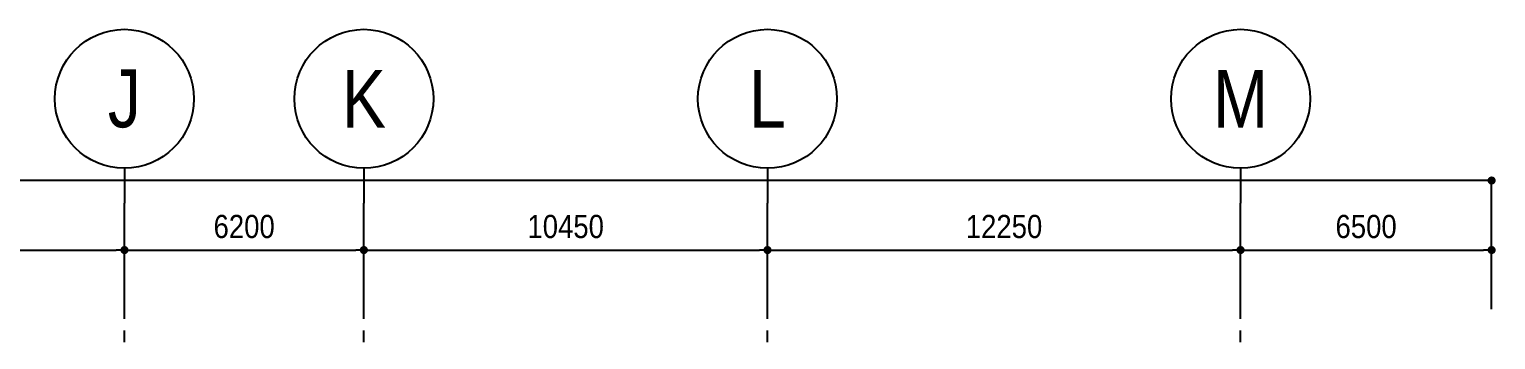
# Model space of a CAD drawing. Header units: millimetres. Extents: x 397144 to 10081729, y 99180 to 1327802.
# Drawn here: x 5018078 to 5056045, y 634426 to 642463 of the extents above; entities that cross this region are included whole.
import ezdxf
from ezdxf.enums import TextEntityAlignment as Align

# ---------------------------------------------------------------- set-up
doc = ezdxf.new("R2010")
doc.units = ezdxf.units.MM
doc.header["$PDSIZE"] = -10
doc.linetypes.add('CHG_XX_Luoi truc$0$MB_Luoi truc$0$Center101', pattern=[13, 10, -1, 1, -1])
doc.layers.get('0').update_dxf_attribs({"linetype": 'CONTINUOUS'})
doc.layers.get('Defpoints').update_dxf_attribs({"color": 12, "linetype": 'CONTINUOUS'})
doc.layers.add('CHG_XX_Cot_Tang 1$0$MB_Luoi truc$0$Dim 300', color=1, linetype='CONTINUOUS', lineweight=5)
doc.layers.add('CHG_XX_Cot_Tang 1$0$NS-Pier', color=150, linetype='CONTINUOUS', lineweight=9)
for name, color, linetype in [("CHG_XX_Damsan_Tang 1_-0.150$0$'S_General_Hatch_8", 8, 'CONTINUOUS'), ('CHG_XX_Luoi truc$0$Grid', 34, 'CONTINUOUS'), ('CHG_XX_Luoi truc$0$Grid Line', 8, 'CHG_XX_Luoi truc$0$MB_Luoi truc$0$Center101'), ('dim', 1, 'CONTINUOUS')]:
    doc.layers.add(name, color=color, linetype=linetype)
doc.styles.add('CHG_XX_Cot_Tang 1$0$MB_Luoi truc$0$Arial_C', font='arial.ttf', dxfattribs={"width": 0.85})
doc.styles.add('CHG_XX_Luoi truc$0$MB_Luoi truc$0$Grid A-F$0$VNI-HelveCB', font='VHELVCB_0.TTF')
doc.dimstyles.new('CHG_XX_Cot_Tang 1$0$MB_Luoi truc$0$Dim 300 (A1-A2)', dxfattribs={"dimscale": 300, "dimtxt": 2, "dimasz": 0.7, "dimexe": 0, "dimexo": 1, "dimgap": 1, "dimtad": 1, "dimdec": 0, "dimzin": 12, "dimdsep": 46, "dimtxsty": 'CHG_XX_Cot_Tang 1$0$MB_Luoi truc$0$Arial_C', "dimblk": 'CHG_XX_Cot_Tang 1$0$MB_Luoi truc$0$_Dot', "dimcen": 1, "dimclrd": 256, "dimclre": 256, "dimclrt": 3, "dimadec": 0, "dimazin": 0, "dimtfac": 1, "dimtdec": 0, "dimtix": 1, "dimtmove": 2, "dimatfit": 3, "dimldrblk": 'CHG_XX_Cot_Tang 1$0$MB_Luoi truc$0$HTT Arrow 30', "dimfxl": 1, "dimtolj": 1, "dimtzin": 0, "dimarcsym": 0})

# ---------------------------------------------------------------- blocks, each defined once
blk = doc.blocks.new('CHG_XX_Cot_Tang 1$0$MB_Luoi truc$0$_Dot')
at = {"color": 0, "linetype": 'ByBlock', "lineweight": -2}
blk.add_line((-0.5, 0), (-1, 0), dxfattribs=at)
at = {"color": 0, "linetype": 'ByBlock', "const_width": 0.5}
blk.add_lwpolyline([(-0.25, 0, 1), (0.25, 0, 1)], format="xyb", close=True, dxfattribs=at)
blk = doc.blocks.new('*D819')
at = {"layer": 'CHG_XX_Cot_Tang 1$0$MB_Luoi truc$0$Dim 300', "lineweight": -2, "transparency": 16777216}
for p, q in [((61150, 166908), (61150, 168437)), ((61360, 168437), (70440, 168437)), ((70650, 166908), (70650, 168437))]:
    blk.add_line(p, q, dxfattribs=at)
at = {"layer": 'Defpoints', "color": 0, "transparency": 16777216}
for p in [(70650, 168437), (61150, 166608), (70650, 166608)]:
    blk.add_point(p, dxfattribs=at)
at = {"layer": 'CHG_XX_Cot_Tang 1$0$MB_Luoi truc$0$Dim 300', "lineweight": -2, "transparency": 16777216, "xscale": 210, "yscale": 210, "zscale": 210, "rotation": 180}
blk.add_blockref('CHG_XX_Cot_Tang 1$0$MB_Luoi truc$0$_Dot', (61150, 168437), dxfattribs=at)
at = {"layer": 'CHG_XX_Cot_Tang 1$0$MB_Luoi truc$0$Dim 300', "lineweight": -2, "transparency": 16777216, "xscale": 210, "yscale": 210, "zscale": 210}
blk.add_blockref('CHG_XX_Cot_Tang 1$0$MB_Luoi truc$0$_Dot', (70650, 168437), dxfattribs=at)
at = {"layer": 'CHG_XX_Cot_Tang 1$0$MB_Luoi truc$0$Dim 300', "color": 3, "transparency": 16777216, "insert": (65900, 169043), "char_height": 600, "attachment_point": 5, "style": 'CHG_XX_Cot_Tang 1$0$MB_Luoi truc$0$Arial_C'}
blk.add_mtext('\\A1;9500', dxfattribs=at)
blk = doc.blocks.new('CHG_XX_Cot_Tang 1$0$MB_Luoi truc$0$HTT Arrow 30')
blk.add_hatch(color=256).paths.add_polyline_path([(-2.5, 0.375), (-2.5, -0.375), (0, 0)])
at = {"color": 0, "linetype": 'ByBlock', "lineweight": -2}
for p, q in [((0, 0), (-2.5, 0.375)), ((-2.5, -0.375), (-2.5, 0.375)), ((0, 0), (-2.5, -0.375))]:
    blk.add_line(p, q, dxfattribs=at)
blk = doc.blocks.new('*D820')
at = {"layer": 'CHG_XX_Cot_Tang 1$0$MB_Luoi truc$0$Dim 300', "lineweight": -2, "transparency": 16777216}
for p, q in [((70650, 166908), (70650, 168437)), ((70860, 168437), (76640, 168437)), ((76850, 166908), (76850, 168437))]:
    blk.add_line(p, q, dxfattribs=at)
at = {"layer": 'Defpoints', "color": 0, "transparency": 16777216}
for p in [(76850, 168437), (70650, 166608), (76850, 166608)]:
    blk.add_point(p, dxfattribs=at)
at = {"layer": 'CHG_XX_Cot_Tang 1$0$MB_Luoi truc$0$Dim 300', "lineweight": -2, "transparency": 16777216, "xscale": 210, "yscale": 210, "zscale": 210, "rotation": 180}
blk.add_blockref('CHG_XX_Cot_Tang 1$0$MB_Luoi truc$0$_Dot', (70650, 168437), dxfattribs=at)
at = {"layer": 'CHG_XX_Cot_Tang 1$0$MB_Luoi truc$0$Dim 300', "lineweight": -2, "transparency": 16777216, "xscale": 210, "yscale": 210, "zscale": 210}
blk.add_blockref('CHG_XX_Cot_Tang 1$0$MB_Luoi truc$0$_Dot', (76850, 168437), dxfattribs=at)
at = {"layer": 'CHG_XX_Cot_Tang 1$0$MB_Luoi truc$0$Dim 300', "color": 3, "transparency": 16777216, "insert": (73750, 169043), "char_height": 600, "attachment_point": 5, "style": 'CHG_XX_Cot_Tang 1$0$MB_Luoi truc$0$Arial_C'}
blk.add_mtext('\\A1;6200', dxfattribs=at)
blk = doc.blocks.new('*D821')
at = {"layer": 'CHG_XX_Cot_Tang 1$0$MB_Luoi truc$0$Dim 300', "lineweight": -2, "transparency": 16777216}
for p, q in [((76850, 166908), (76850, 168437)), ((77060, 168437), (87090, 168437)), ((87300, 166908), (87300, 168437))]:
    blk.add_line(p, q, dxfattribs=at)
at = {"layer": 'Defpoints', "color": 0, "transparency": 16777216}
for p in [(87300, 168437), (76850, 166608), (87300, 166608)]:
    blk.add_point(p, dxfattribs=at)
at = {"layer": 'CHG_XX_Cot_Tang 1$0$MB_Luoi truc$0$Dim 300', "lineweight": -2, "transparency": 16777216, "xscale": 210, "yscale": 210, "zscale": 210, "rotation": 180}
blk.add_blockref('CHG_XX_Cot_Tang 1$0$MB_Luoi truc$0$_Dot', (76850, 168437), dxfattribs=at)
at = {"layer": 'CHG_XX_Cot_Tang 1$0$MB_Luoi truc$0$Dim 300', "lineweight": -2, "transparency": 16777216, "xscale": 210, "yscale": 210, "zscale": 210}
blk.add_blockref('CHG_XX_Cot_Tang 1$0$MB_Luoi truc$0$_Dot', (87300, 168437), dxfattribs=at)
at = {"layer": 'CHG_XX_Cot_Tang 1$0$MB_Luoi truc$0$Dim 300', "color": 3, "transparency": 16777216, "insert": (82075, 169043), "char_height": 600, "attachment_point": 5, "style": 'CHG_XX_Cot_Tang 1$0$MB_Luoi truc$0$Arial_C'}
blk.add_mtext('\\A1;10450', dxfattribs=at)
blk = doc.blocks.new('*D822')
at = {"layer": 'CHG_XX_Cot_Tang 1$0$MB_Luoi truc$0$Dim 300', "lineweight": -2, "transparency": 16777216}
for p, q in [((87300, 166908), (87300, 168437)), ((87510, 168437), (99340, 168437)), ((99550, 166908), (99550, 168437))]:
    blk.add_line(p, q, dxfattribs=at)
at = {"layer": 'Defpoints', "color": 0, "transparency": 16777216}
for p in [(99550, 168437), (87300, 166608), (99550, 166608)]:
    blk.add_point(p, dxfattribs=at)
at = {"layer": 'CHG_XX_Cot_Tang 1$0$MB_Luoi truc$0$Dim 300', "lineweight": -2, "transparency": 16777216, "xscale": 210, "yscale": 210, "zscale": 210, "rotation": 180}
blk.add_blockref('CHG_XX_Cot_Tang 1$0$MB_Luoi truc$0$_Dot', (87300, 168437), dxfattribs=at)
at = {"layer": 'CHG_XX_Cot_Tang 1$0$MB_Luoi truc$0$Dim 300', "lineweight": -2, "transparency": 16777216, "xscale": 210, "yscale": 210, "zscale": 210}
blk.add_blockref('CHG_XX_Cot_Tang 1$0$MB_Luoi truc$0$_Dot', (99550, 168437), dxfattribs=at)
at = {"layer": 'CHG_XX_Cot_Tang 1$0$MB_Luoi truc$0$Dim 300', "color": 3, "transparency": 16777216, "insert": (93425, 169043), "char_height": 600, "attachment_point": 5, "style": 'CHG_XX_Cot_Tang 1$0$MB_Luoi truc$0$Arial_C'}
blk.add_mtext('\\A1;12250', dxfattribs=at)
blk = doc.blocks.new('*D823')
at = {"layer": 'CHG_XX_Cot_Tang 1$0$MB_Luoi truc$0$Dim 300', "lineweight": -2, "transparency": 16777216}
for p, q in [((99550, 166908), (99550, 168437)), ((99760, 168437), (105840, 168437)), ((106050, 166908), (106050, 168437))]:
    blk.add_line(p, q, dxfattribs=at)
at = {"layer": 'Defpoints', "color": 0, "transparency": 16777216}
for p in [(106050, 168437), (99550, 166608), (106050, 166608)]:
    blk.add_point(p, dxfattribs=at)
at = {"layer": 'CHG_XX_Cot_Tang 1$0$MB_Luoi truc$0$Dim 300', "lineweight": -2, "transparency": 16777216, "xscale": 210, "yscale": 210, "zscale": 210, "rotation": 180}
blk.add_blockref('CHG_XX_Cot_Tang 1$0$MB_Luoi truc$0$_Dot', (99550, 168437), dxfattribs=at)
at = {"layer": 'CHG_XX_Cot_Tang 1$0$MB_Luoi truc$0$Dim 300', "lineweight": -2, "transparency": 16777216, "xscale": 210, "yscale": 210, "zscale": 210}
blk.add_blockref('CHG_XX_Cot_Tang 1$0$MB_Luoi truc$0$_Dot', (106050, 168437), dxfattribs=at)
at = {"layer": 'CHG_XX_Cot_Tang 1$0$MB_Luoi truc$0$Dim 300', "color": 3, "transparency": 16777216, "insert": (102800, 169043), "char_height": 600, "attachment_point": 5, "style": 'CHG_XX_Cot_Tang 1$0$MB_Luoi truc$0$Arial_C'}
blk.add_mtext('\\A1;6500', dxfattribs=at)
blk = doc.blocks.new('*D824')
at = {"layer": 'CHG_XX_Cot_Tang 1$0$MB_Luoi truc$0$Dim 300', "lineweight": -2, "transparency": 16777216}
for p, q in [((-10900, 166908), (-10900, 170237)), ((105840, 170237), (-10690, 170237)), ((106050, 166908), (106050, 170237))]:
    blk.add_line(p, q, dxfattribs=at)
at = {"layer": 'Defpoints', "color": 0, "transparency": 16777216}
for p in [(-10900, 170237), (-10900, 166608), (106050, 166608)]:
    blk.add_point(p, dxfattribs=at)
at = {"layer": 'CHG_XX_Cot_Tang 1$0$MB_Luoi truc$0$Dim 300', "lineweight": -2, "transparency": 16777216, "xscale": 210, "yscale": 210, "zscale": 210, "rotation": 180}
blk.add_blockref('CHG_XX_Cot_Tang 1$0$MB_Luoi truc$0$_Dot', (-10900, 170237), dxfattribs=at)
at = {"layer": 'CHG_XX_Cot_Tang 1$0$MB_Luoi truc$0$Dim 300', "lineweight": -2, "transparency": 16777216, "xscale": 210, "yscale": 210, "zscale": 210}
blk.add_blockref('CHG_XX_Cot_Tang 1$0$MB_Luoi truc$0$_Dot', (106050, 170237), dxfattribs=at)
at = {"layer": 'CHG_XX_Cot_Tang 1$0$MB_Luoi truc$0$Dim 300', "color": 3, "transparency": 16777216, "insert": (47575, 170843), "char_height": 600, "attachment_point": 5, "style": 'CHG_XX_Cot_Tang 1$0$MB_Luoi truc$0$Arial_C'}
blk.add_mtext('\\A1;116950', dxfattribs=at)
blk = doc.blocks.new('*U875')
at = {"layer": 'CHG_XX_Luoi truc$0$Grid', "lineweight": -2}
blk.add_line((0, 611), (0, 608), dxfattribs=at)
blk.add_circle((0, 617), 6, dxfattribs=at)
at = {"layer": 'CHG_XX_Luoi truc$0$Grid Line'}
blk.add_line((0, 0), (0, 608), dxfattribs=at)
at = {"layer": 'CHG_XX_Luoi truc$0$Grid', "lineweight": -2, "style": 'CHG_XX_Luoi truc$0$MB_Luoi truc$0$Grid A-F$0$VNI-HelveCB'}
for tag, p in [('GRIDSUB', (0, 617)), ('GRID', (0, -9))]:
    blk.add_attdef(tag, text='', height=5, dxfattribs=at).set_placement(p, align=Align.MIDDLE)
blk = doc.blocks.new('CHG_XX_Luoi truc')
at = {"layer": 'CHG_XX_Luoi truc$0$Grid'}
ref = blk.add_blockref('*U875', (70650, -12747), dxfattribs=dict(at, xscale=300, yscale=300, zscale=300))
ref.add_attrib('GRIDSUB', 'J', dxfattribs={"lineweight": -2, "height": 1500, "style": 'CHG_XX_Luoi truc$0$MB_Luoi truc$0$Grid A-F$0$VNI-HelveCB'}).set_placement((70650, 172353), align=Align.MIDDLE)
ref = blk.add_blockref('*U875', (76850, -12747), dxfattribs=dict(at, xscale=300, yscale=300, zscale=300))
ref.add_attrib('GRIDSUB', 'K', dxfattribs={"lineweight": -2, "height": 1500, "style": 'CHG_XX_Luoi truc$0$MB_Luoi truc$0$Grid A-F$0$VNI-HelveCB'}).set_placement((76850, 172353), align=Align.MIDDLE)
ref = blk.add_blockref('*U875', (87300, -12747), dxfattribs=dict(at, xscale=300, yscale=300, zscale=300))
ref.add_attrib('GRIDSUB', 'L', dxfattribs={"lineweight": -2, "height": 1500, "style": 'CHG_XX_Luoi truc$0$MB_Luoi truc$0$Grid A-F$0$VNI-HelveCB'}).set_placement((87300, 172353), align=Align.MIDDLE)
ref = blk.add_blockref('*U875', (99550, -12747), dxfattribs=dict(at, xscale=300, yscale=300, zscale=300))
ref.add_attrib('GRIDSUB', 'M', dxfattribs={"lineweight": -2, "height": 1500, "style": 'CHG_XX_Luoi truc$0$MB_Luoi truc$0$Grid A-F$0$VNI-HelveCB'}).set_placement((99550, 172353), align=Align.MIDDLE)
blk = doc.blocks.new('CHG_XX_Cot_Tang 1')
at = {"layer": 'CHG_XX_Cot_Tang 1$0$NS-Pier'}
blk.add_blockref('CHG_XX_Luoi truc', (0, 0), dxfattribs=at)
at = {"layer": 'CHG_XX_Cot_Tang 1$0$MB_Luoi truc$0$Dim 300'}
for base, p1, p2, picture, middle in [((-10900, 170237), (106050, 166608.3), (-10900, 166608.3), '*D824', (47575, 170843.4)), ((70650, 168437), (61150, 166608.3), (70650, 166608.3), '*D819', (65900, 169043.4)), ((76850, 168437), (70650, 166608.3), (76850, 166608.3), '*D820', (73750, 169043.4)), ((87300, 168437), (76850, 166608.3), (87300, 166608.3), '*D821', (82075, 169043.4)), ((99550, 168437), (87300, 166608.3), (99550, 166608.3), '*D822', (93425, 169043.4)), ((106050, 168437), (99550, 166608.3), (106050, 166608.3), '*D823', (102800, 169043.4))]:
    dim = blk.add_linear_dim(base=base, p1=p1, p2=p2, dimstyle='CHG_XX_Cot_Tang 1$0$MB_Luoi truc$0$Dim 300 (A1-A2)', dxfattribs=at)
    dim.commit()
    dim.dimension.update_dxf_attribs({"geometry": picture, "text_midpoint": middle})
blk = doc.blocks.new('CHG_XX_Damsan_Tang 1_-0.150')
at = {"layer": "CHG_XX_Damsan_Tang 1_-0.150$0$'S_General_Hatch_8", "ltscale": 0.8}
blk.add_blockref('CHG_XX_Cot_Tang 1', (0, 0), dxfattribs=at)

msp = doc.modelspace()

# ---------------------------------------------------------------- block references
at = {"layer": 'dim', "ltscale": 1500}
msp.add_blockref('CHG_XX_Damsan_Tang 1_-0.150', (4949890.3198, 468310.40972), dxfattribs=at)

doc.saveas('drawing.dxf')
